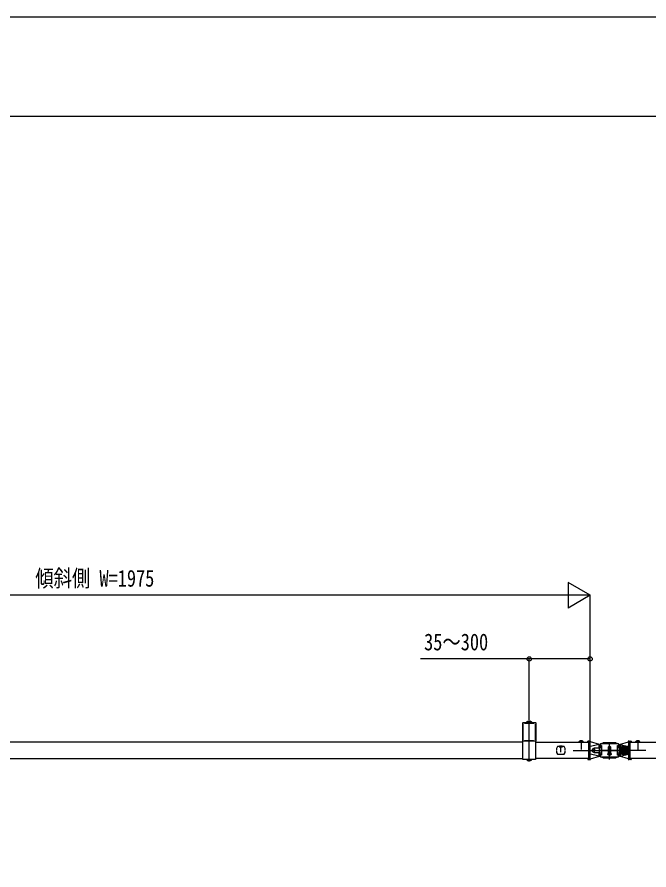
# Model space of a CAD drawing. Units: millimetres, scale not verified. Extents: x -4205 to 4205, y -2970 to 2970.
# Drawn here: x 433 to 1673, y 1296 to 2970 of the extents above; entities that cross this region are included whole.
import ezdxf
from ezdxf.enums import TextEntityAlignment as Align

# ---------------------------------------------------------------- set-up
doc = ezdxf.new("R2010")
doc.units = ezdxf.units.MM
doc.header["$LTSCALE"] = 12
for name, color, linetype in [('0-4_YKK_A1', 4, 'Continuous'), ('0-5_YKK_D', 6, 'Continuous'), ('0-6_YKK_ZWAK', 7, 'Continuous')]:
    doc.layers.add(name, color=color, linetype=linetype)
doc.styles.add('ＭＳ ゴシック', font='')
doc.styles.get('ＭＳ ゴシック').set_extended_font_data('MS Gothic')

msp = doc.modelspace()

# ---------------------------------------------------------------- linework, layer by layer
at = {"layer": '0-4_YKK_A1'}
for p, q in [((1425.4, 1548.9), (1425.4, 1584.5)), ((1425.9, 1585), (1450.5, 1585)), ((1426.4, 1551.41), (1426.4, 1582.41)), ((1428.69, 1584), (1447.6, 1584)), ((1432.3, 1585.21), (1444.1, 1585.21)), ((1432.3, 1585), (1432.3, 1585.21)), ((1435.75, 1587.42), (1436.93, 1585)), ((1438.2, 1508.4), (1438.2, 1589.3)), ((1440.65, 1587.42), (1439.47, 1585)), ((1444.1, 1585), (1444.1, 1585.21)), ((1450, 1582.3), (1450, 1551.41)), ((1451, 1584.5), (1451, 1548.9)), ((1425.7, 1546.6), (-161.81, 1546.6)), ((1450.5, 1548.4), (1425.9, 1548.4)), ((1446.82, 1549.4), (1429.1, 1549.4)), ((1450.7, 1546.6), (1555.1, 1546.6)), ((1536.1, 1547.1), (1536.24, 1547.9)), ((1544.1, 1547.1), (1536.1, 1547.1)), ((1536.1, 1547.1), (1536.19, 1546.6)), ((1544.01, 1546.6), (1536.19, 1546.6)), ((1540.1, 1550.8), (1540.1, 1532.49)), ((1544.1, 1547.1), (1543.96, 1547.9)), ((1544.1, 1547.1), (1544.01, 1546.6)), ((1553.1, 1546.6), (1553.1, 1548.53)), ((1553.1, 1547.5), (1553.4, 1547.48)), ((1553.4, 1547.48), (1555.6, 1547.35)), ((1558.32, 1548.53), (1553.42, 1548.83)), ((1555.1, 1514.6), (1555.1, 1546.6)), ((1555.1, 1514.6), (1555.1, 1546.6)), ((1555.6, 1547.35), (1555.6, 1536.97)), ((1574.51, 1542), (1555.82, 1537.26)), ((1557.6, 1512.01), (1557.6, 1548.78)), ((1557.6, 1512.01), (1557.6, 1548.78)), ((1558.6, 1547.35), (1558.6, 1548.23)), ((1562.66, 1546.09), (1562.66, 1546.09)), ((1575.8, 1542), (1575.8, 1534.6)), ((1575.8, 1540.3), (1579.91, 1540.3)), ((1578.1, 1543.6), (1583.1, 1545.6)), ((1578.1, 1543.6), (1578.1, 1540.3)), ((1579.91, 1540.3), (1579.91, 1520.9)), ((1608.1, 1545.6), (1583.1, 1545.6)), ((1595.6, 1512.7), (1595.6, 1544.74)), ((1611.29, 1520.9), (1611.29, 1540.3)), ((1611.29, 1540.3), (1615.4, 1540.3)), ((1613.1, 1543.6), (1613.1, 1540.3)), ((1615.4, 1542), (1616.69, 1542)), ((1615.4, 1542), (1615.4, 1534.6)), ((1616.69, 1542), (1616.69, 1534.6)), ((1632.88, 1548.53), (1637.78, 1548.83)), ((1633.6, 1511.49), (1633.6, 1549.82)), ((1633.6, 1511.49), (1633.6, 1549.82)), ((1637.8, 1547.48), (1635.6, 1547.35)), ((1635.6, 1547.35), (1635.6, 1537.2)), ((1636.1, 1546.6), (1744.1, 1546.6)), ((1636.1, 1514.6), (1636.1, 1546.6)), ((1636.1, 1514.6), (1636.1, 1546.6)), ((1638.1, 1547.5), (1637.8, 1547.48)), ((1638.1, 1548.53), (1638.1, 1546.6)), ((1647.1, 1547.1), (1647.24, 1547.9)), ((1655.1, 1547.1), (1647.1, 1547.1)), ((1647.1, 1547.1), (1647.19, 1546.6)), ((1655.01, 1546.6), (1647.19, 1546.6)), ((1651.1, 1550.8), (1651.1, 1532.49)), ((1655.1, 1547.1), (1654.96, 1547.9)), ((1655.1, 1547.1), (1655.01, 1546.6)), ((1491.83, 1534.26), (1491.83, 1531.8)), ((1491.83, 1529.4), (1491.83, 1526.94)), ((1493.88, 1537.84), (1491.9, 1534.51)), ((1491.9, 1526.69), (1493.88, 1523.36)), ((1495.03, 1538.09), (1494.31, 1538.09)), ((1497.53, 1537.9), (1495.03, 1538.09)), ((1495.12, 1537.89), (1495.12, 1537.6)), ((1495.12, 1523.6), (1495.12, 1523.31)), ((1497.02, 1537.6), (1503.42, 1537.6)), ((1502.91, 1537.9), (1497.53, 1537.9)), ((1497.62, 1537.7), (1497.62, 1537.6)), ((1497.62, 1523.6), (1497.62, 1523.5)), ((1502.12, 1538.9), (1498.32, 1538.9)), ((1500.22, 1527.35), (1500.22, 1540.15)), ((1502.82, 1537.7), (1502.82, 1537.6)), ((1502.82, 1523.6), (1502.82, 1523.5)), ((1505.4, 1538.09), (1502.9, 1537.9)), ((1505.32, 1537.89), (1505.32, 1537.6)), ((1505.32, 1523.6), (1505.32, 1523.31)), ((1506.13, 1538.09), (1505.41, 1538.09)), ((1508.54, 1534.51), (1506.56, 1537.84)), ((1506.56, 1523.36), (1508.54, 1526.69)), ((1508.61, 1531.8), (1508.61, 1534.26)), ((1508.61, 1526.94), (1508.61, 1529.4)), ((1524.1, 1530.6), (1578.81, 1530.6)), ((1555.6, 1536.97), (1555.6, 1524.23)), ((1555.6, 1524.23), (1555.6, 1513.85)), ((1574.51, 1519.2), (1555.82, 1523.94)), ((1575.8, 1534.6), (1565.6, 1534.6)), ((1565.6, 1534.25), (1565.6, 1526.95)), ((1574.51, 1526.6), (1574.51, 1519.2)), ((1575.8, 1532.6), (1575.8, 1534.6)), ((1575.8, 1526.6), (1575.8, 1519.2)), ((1592, 1523.6), (1599.2, 1523.6)), ((1593.45, 1523.6), (1593.95, 1524.1)), ((1593.6, 1537.6), (1597.6, 1537.6)), ((1593.6, 1525.2), (1597.6, 1525.2)), ((1597.25, 1525.2), (1593.95, 1525.2)), ((1593.95, 1524.1), (1593.95, 1525.2)), ((1593.95, 1524.1), (1597.25, 1524.1)), ((1597.25, 1525.2), (1597.25, 1524.1)), ((1597.25, 1524.1), (1597.75, 1523.6)), ((1597.6, 1537.6), (1597.6, 1525.2)), ((1613.4, 1530.6), (1611.29, 1530.6)), ((1667.1, 1530.6), (1612.39, 1530.6)), ((1616.9, 1534.6), (1615.4, 1534.6)), ((1615.4, 1534.6), (1617.53, 1534.6)), ((1615.4, 1532.6), (1615.4, 1534.6)), ((1616.9, 1526.6), (1615.4, 1526.6)), ((1615.4, 1526.6), (1615.4, 1519.2)), ((1616.69, 1526.6), (1616.69, 1519.2)), ((1616.69, 1519.2), (1635.6, 1524)), ((1625.6, 1534.6), (1616.9, 1534.6)), ((1625.6, 1526.6), (1616.9, 1526.6)), ((1617.39, 1528.5), (1617.39, 1532.7)), ((1617.55, 1534.7), (1617.52, 1534.7)), ((1617.52, 1526.5), (1617.55, 1526.5)), ((1617.6, 1534.27), (1617.6, 1526.93)), ((1619.51, 1537.46), (1617.65, 1534.42)), ((1617.65, 1526.78), (1619.51, 1523.74)), ((1618.3, 1534.07), (1618.3, 1527.13)), ((1618.3, 1531.1), (1618.65, 1531.1)), ((1618.65, 1530.1), (1618.3, 1530.1)), ((1619.9, 1536.76), (1618.35, 1534.22)), ((1618.35, 1526.98), (1619.9, 1524.44)), ((1620.1, 1536.7), (1618.5, 1534.1)), ((1618.65, 1534.06), (1618.5, 1534.1)), ((1618.5, 1534.1), (1618.5, 1531.1)), ((1618.5, 1530.1), (1618.5, 1527.1)), ((1618.65, 1527.14), (1618.5, 1527.1)), ((1618.5, 1527.1), (1620.1, 1524.5)), ((1618.65, 1531.1), (1618.65, 1534.06)), ((1619.18, 1533.91), (1619.18, 1527.29)), ((1619.18, 1527.29), (1620.48, 1525.17)), ((1631.43, 1537.6), (1619.77, 1537.6)), ((1619.77, 1523.6), (1631.43, 1523.6)), ((1620.18, 1536.55), (1620.1, 1536.7)), ((1621.1, 1536.7), (1620.1, 1536.7)), ((1631.04, 1536.9), (1620.16, 1536.9)), ((1620.16, 1524.3), (1631.04, 1524.3)), ((1620.18, 1536.55), (1621.1, 1536.55)), ((1620.18, 1536.55), (1620.48, 1536.03)), ((1621.1, 1524.65), (1620.18, 1524.65)), ((1620.48, 1525.17), (1630.72, 1525.17)), ((1621.1, 1536.55), (1621.1, 1536.9)), ((1621.1, 1524.3), (1621.1, 1524.65)), ((1622.1, 1536.9), (1622.1, 1536.55)), ((1629.1, 1536.7), (1622.1, 1536.7)), ((1622.1, 1536.55), (1629.1, 1536.55)), ((1629.1, 1524.65), (1622.1, 1524.65)), ((1622.1, 1524.65), (1622.1, 1524.3)), ((1622.1, 1524.5), (1629.1, 1524.5)), ((1624.34, 1531.02), (1623.5, 1531.02)), ((1626.86, 1530.18), (1627.7, 1530.18)), ((1629.1, 1536.55), (1629.1, 1536.9)), ((1629.1, 1524.3), (1629.1, 1524.65)), ((1630.1, 1536.9), (1630.1, 1536.55)), ((1631.1, 1536.7), (1630.1, 1536.7)), ((1631.02, 1524.65), (1630.1, 1524.65)), ((1630.1, 1524.65), (1630.1, 1524.3)), ((1630.1, 1524.5), (1631.1, 1524.5)), ((1630.72, 1525.17), (1632.03, 1527.29)), ((1630.72, 1525.17), (1631.02, 1524.65)), ((1631.02, 1536.55), (1631.1, 1536.7)), ((1632.55, 1527.14), (1631.02, 1524.65)), ((1631.02, 1524.65), (1631.1, 1524.5)), ((1632.7, 1534.1), (1631.1, 1536.7)), ((1631.1, 1524.5), (1632.7, 1527.1)), ((1632.86, 1534.22), (1631.3, 1536.76)), ((1631.3, 1524.44), (1632.86, 1526.98)), ((1633.56, 1534.42), (1631.69, 1537.46)), ((1631.69, 1523.74), (1633.56, 1526.78)), ((1632.03, 1527.29), (1632.03, 1533.91)), ((1632.55, 1534.06), (1632.7, 1534.1)), ((1632.55, 1534.06), (1632.55, 1531.1)), ((1632.55, 1531.1), (1632.9, 1531.1)), ((1632.9, 1530.1), (1632.55, 1530.1)), ((1632.55, 1527.14), (1632.7, 1527.1)), ((1632.7, 1531.1), (1632.7, 1534.1)), ((1632.7, 1527.1), (1632.7, 1530.1)), ((1632.9, 1527.13), (1632.9, 1534.07)), ((1633.6, 1526.93), (1633.6, 1534.27)), ((1635.6, 1524), (1635.6, 1513.85)), ((-161.81, 1514.6), (1425.7, 1514.6)), ((1433.5, 1512.5), (1433.5, 1511.99)), ((1442.9, 1511.99), (1433.5, 1511.99)), ((1436.1, 1510.35), (1437.05, 1512.29)), ((1440.3, 1510.35), (1439.35, 1512.29)), ((1442.9, 1512.5), (1442.9, 1511.99)), ((1555.1, 1514.6), (1450.7, 1514.6)), ((1494.31, 1523.11), (1495.03, 1523.11)), ((1495.03, 1523.11), (1497.53, 1523.3)), ((1497.53, 1523.3), (1502.91, 1523.3)), ((1502.9, 1523.3), (1505.4, 1523.11)), ((1505.41, 1523.11), (1506.13, 1523.11)), ((1553.1, 1514.6), (1553.1, 1513.7)), ((1553.4, 1513.72), (1553.1, 1513.7)), ((1553.1, 1513.7), (1553.1, 1513.37)), ((1553.1, 1513.37), (1553.1, 1512.67)), ((1553.4, 1513.72), (1555.6, 1513.85)), ((1553.42, 1512.37), (1558.32, 1512.67)), ((1558.6, 1513.67), (1558.6, 1513.85)), ((1558.6, 1512.97), (1558.6, 1513.67)), ((1575.8, 1519.2), (1574.51, 1519.2)), ((1579.91, 1520.9), (1575.8, 1520.9)), ((1578.1, 1517.6), (1578.1, 1520.9)), ((1583.1, 1515.6), (1608.1, 1515.6)), ((1593.55, 1522.55), (1595.25, 1522.55)), ((1593.55, 1522.55), (1593.55, 1521.65)), ((1593.55, 1521.65), (1593.55, 1521.63)), ((1595.25, 1522.55), (1595.25, 1521.65)), ((1595.25, 1522.55), (1595.25, 1521.13)), ((1595.25, 1521.65), (1595.25, 1521.13)), ((1595.25, 1521.13), (1595.25, 1521.65)), ((1595.95, 1522.55), (1595.95, 1521.13)), ((1595.95, 1522.55), (1597.65, 1522.55)), ((1595.95, 1521.13), (1595.95, 1521.65)), ((1595.95, 1521.65), (1595.95, 1521.13)), ((1597.65, 1522.55), (1597.65, 1521.65)), ((1597.65, 1521.65), (1597.65, 1521.63)), ((1613.1, 1517.6), (1608.1, 1515.6)), ((1615.4, 1520.9), (1611.29, 1520.9)), ((1613.1, 1517.6), (1613.1, 1520.9)), ((1615.4, 1519.2), (1616.69, 1519.2)), ((1632.6, 1513.67), (1632.6, 1513.85)), ((1632.6, 1512.97), (1632.6, 1513.67)), ((1637.78, 1512.37), (1632.88, 1512.67)), ((1638.1, 1513.7), (1635.6, 1513.85)), ((1744.1, 1514.6), (1636.1, 1514.6)), ((1638.1, 1514.6), (1638.1, 1512.67))]:
    msp.add_line(p, q, dxfattribs=at)
for points in [[(1450.7, 1548.44), (1450.7, 1512.5), (1425.7, 1512.5), (1425.7, 1548.44)], [(1537.8, 1549.08), (1538.95, 1546.76), (1540.1, 1546.15)], [(1542.4, 1549.08), (1541.24, 1546.76), (1540.1, 1546.15)], [(1575.8, 1542), (1558.6, 1547.35), (1558.3, 1547.13)], [(1575.8, 1542), (1574.51, 1542), (1574.51, 1534.6)], [(1608.1, 1545.6), (1613.1, 1543.6), (1578.1, 1543.6)], [(1615.4, 1542), (1632.6, 1547.35), (1632.9, 1547.13)], [(1616.69, 1542), (1635.6, 1537.2), (1635.6, 1524)], [(1632.6, 1547.35), (1632.6, 1547.53), (1632.6, 1548.23)], [(1648.8, 1549.08), (1649.96, 1546.76), (1651.1, 1546.15)], [(1653.4, 1549.08), (1652.25, 1546.76), (1651.1, 1546.15)], [(1565.6, 1526.6), (1575.8, 1526.6), (1575.8, 1528.6), (1575.8, 1532.6)], [(1611.29, 1530.6), (1579.91, 1530.6), (1577.8, 1530.6)], [(1579.91, 1530.6), (1611.29, 1530.6), (1613.1, 1530.6)], [(1593.6, 1525.2), (1593.6, 1537.6), (1595.6, 1539.6), (1597.6, 1537.6)], [(1617.53, 1526.6), (1615.4, 1526.6), (1615.4, 1528.6), (1615.4, 1532.6)], [(1620.48, 1536.03), (1619.18, 1533.91), (1618.65, 1534.06), (1620.18, 1536.55)], [(1619.18, 1527.29), (1618.65, 1527.14), (1618.65, 1530.1)], [(1620.48, 1525.17), (1620.18, 1524.65), (1618.65, 1527.14)], [(1631.6, 1537.92), (1630.29, 1537.91), (1628.96, 1537.91), (1626.28, 1537.9), (1622.97, 1537.89), (1619.63, 1537.88)], [(1620.18, 1524.65), (1620.1, 1524.5), (1621.1, 1524.5)], [(1630.1, 1536.55), (1631.02, 1536.55), (1630.72, 1536.03), (1620.48, 1536.03)], [(1623.5, 1531.02), (1623.5, 1530.18), (1624.34, 1530.18)], [(1626.02, 1531.86), (1626.02, 1532.7), (1625.18, 1532.7), (1625.18, 1531.86)], [(1625.18, 1529.34), (1625.18, 1528.5), (1626.02, 1528.5), (1626.02, 1529.34)], [(1627.7, 1530.18), (1627.7, 1531.02), (1626.86, 1531.02)], [(1631.02, 1536.55), (1632.55, 1534.06), (1632.03, 1533.91), (1630.72, 1536.03)], [(1632.55, 1530.1), (1632.55, 1527.14), (1632.03, 1527.29)], [(1558.3, 1514.07), (1558.6, 1513.85), (1575.8, 1519.2)], [(1583.1, 1515.6), (1578.1, 1517.6), (1613.1, 1517.6)], [(1595.25, 1522.55), (1595.95, 1522.55), (1595.95, 1521.65)], [(1632.9, 1514.07), (1632.6, 1513.85), (1615.4, 1519.2)], [(1619.63, 1523.32), (1623.25, 1523.31), (1626.85, 1523.3), (1629.24, 1523.29), (1631.6, 1523.28)]]:
    msp.add_lwpolyline(points, dxfattribs=at)
msp.add_lwpolyline([(1631.4, 1527.47), (1631.4, 1533.73), (1630.38, 1535.4), (1620.83, 1535.4), (1619.8, 1533.73), (1619.8, 1527.47), (1620.83, 1525.8), (1630.38, 1525.8)], close=True, dxfattribs=at)
for centre, radius in [((1565.6, 1530.6), 1.65), ((1625.6, 1530.6), 3.5)]:
    msp.add_circle(centre, radius, dxfattribs=at)
for centre, radius, start, end in [((1425.9, 1584.5), 0.5, 90, 180), ((1438.2, 1579.78), 8.02, 42.61678, 137.38322), ((1450.5, 1584.5), 0.5, 0, 90), ((1425.9, 1548.9), 0.5, 180, 270), ((1450.5, 1548.9), 0.5, 270, 0), ((1537.13, 1547.75), 0.9, 122.05588, 170), ((1540.1, 1543), 6.5, 57.94412, 122.05588), ((1543.07, 1547.75), 0.9, 10, 57.94412), ((1553.4, 1548.53), 0.3, 86.5, 180), ((1558.3, 1548.23), 0.3, 0, 86.5), ((1589.12, 1530.6), 13.38, 133.52033, 175.04458), ((1602.07, 1530.6), 13.38, 4.95542, 46.47967), ((1632.9, 1548.23), 0.3, 93.5, 180), ((1637.8, 1548.53), 0.3, 0, 93.5), ((1648.13, 1547.75), 0.9, 122.05588, 170), ((1651.1, 1543), 6.5, 57.94412, 122.05588), ((1654.07, 1547.75), 0.9, 10, 57.94412), ((1498.32, 1537.6), 1.3, 90, 180), ((1502.12, 1537.6), 1.3, 0, 90), ((1555.9, 1536.97), 0.3, 104.23433, 180), ((1555.9, 1524.23), 0.3, 180, 255.76567), ((1565.6, 1530.6), 4, 90, 270), ((1589.12, 1530.6), 13.38, 184.95542, 226.47967), ((1592, 1523.45), 0.154, 90, 207.28096), ((1599.2, 1523.45), 0.154, 332.71904, 90), ((1602.07, 1530.6), 13.38, 313.52033, 355.04458), ((1617.9, 1534.27), 0.3, 148.3925, 180), ((1617.9, 1526.93), 0.3, 180, 211.6075), ((1618.6, 1534.07), 0.3, 148.3925, 180), ((1618.6, 1527.13), 0.3, 180, 211.6075), ((1619.66, 1537.54), 0.351, 123.28428, 151.97459), ((1619.63, 1537.58), 0.3, 90.00258, 148.29599), ((1619.77, 1537.3), 0.3, 90, 148.3925), ((1619.77, 1523.9), 0.3, 211.6075, 270), ((1620.16, 1536.6), 0.3, 90, 148.3925), ((1620.16, 1524.6), 0.3, 211.6075, 270), ((1624.34, 1531.86), 0.84, 270, 0), ((1624.34, 1529.34), 0.84, 0, 90), ((1625.6, 1530.6), 4, 270, 90), ((1626.86, 1531.86), 0.84, 180, 270), ((1626.86, 1529.34), 0.84, 90, 180), ((1631.04, 1536.6), 0.3, 31.6075, 90), ((1631.04, 1524.6), 0.3, 270, 328.3925), ((1631.43, 1537.3), 0.3, 31.6075, 90), ((1631.43, 1523.9), 0.3, 270, 328.3925), ((1631.6, 1537.62), 0.3, 31.70401, 89.99742), ((1631.62, 1537.64), 0.27, 30.95125, 68.56841), ((1632.6, 1534.07), 0.3, 0, 31.6075), ((1632.6, 1527.13), 0.3, 328.3925, 0), ((1633.3, 1534.27), 0.3, 0, 31.6075), ((1633.3, 1526.93), 0.3, 328.3925, 0), ((1633.6, 1534.34), 0.3, 0.00126, 31.70017), ((1633.6, 1526.86), 0.304, 330.21384, 0.73369), ((1633.6, 1526.86), 0.3, 328.29983, 359.99874), ((1633.62, 1534.34), 0.281, 359.64892, 20.25136), ((1438.2, 1516.55), 6.55, 224.12696, 315.87304), ((1553.4, 1512.67), 0.3, 180, 273.5), ((1558.3, 1512.97), 0.3, 273.5, 0), ((1595.6, 1525.3), 4.2, 207.28096, 240.78454), ((1595.6, 1525.3), 4.18, 240.67264, 265.20308), ((1595.6, 1525.3), 4.18, 240.67264, 265.20308), ((1595.6, 1525.3), 3.67, 264.5211, 275.4789), ((1595.6, 1525.3), 3.67, 264.5211, 275.4789), ((1595.6, 1525.3), 4.18, 274.79692, 299.32736), ((1595.6, 1525.3), 4.18, 274.79692, 299.32736), ((1595.6, 1525.3), 4.2, 299.21546, 332.71904), ((1619.61, 1523.62), 0.288, 207.93383, 247.00776), ((1619.63, 1523.62), 0.3, 211.70401, 269.99742), ((1631.6, 1523.58), 0.3, 270.00258, 328.29599), ((1631.6, 1523.59), 0.302, 301.12562, 327.73258), ((1632.9, 1512.97), 0.3, 180, 266.5), ((1637.8, 1512.67), 0.3, 266.5, 0)]:
    msp.add_arc(centre, radius, start, end, dxfattribs=at)
for centre, major_axis, ratio, start_param, end_param in [((1492.33, 1534.26), (-0.482, 0.133), 0.999597, 6.0154802, 6.5508904), ((1492.33, 1531.8), (-0.5, 0), 0.999625, 6.2831853, 7.6257567), ((1492.33, 1529.4), (-0.5, 0), 0.999625, 4.9406139, 6.2831853), ((1492.33, 1526.94), (-0.482, -0.133), 0.999597, 6.0154802, 6.5508904), ((1494.31, 1537.59), (0.247, -0.435), 0.999503, 2.6254729, 3.6577124), ((1495.03, 1537.89), (-0.007, -0.2), 0.46757, 1.6099245, 3.2198131), ((1495.29, 1537.89), (0, -0.2), 0.833333, 4.6903947, 4.712389), ((1497.53, 1537.7), (-0.007, -0.2), 0.46757, 1.6099245, 3.1244587), ((1497.53, 1523.5), (0.007, -0.2), 0.46757, 0.0171339, 1.5316681), ((1497.79, 1537.7), (0, -0.2), 0.833333, 4.6903947, 4.712389), ((1497.79, 1523.5), (0, -0.2), 0.833333, 4.712389, 4.7343832), ((1502.91, 1537.7), (0.007, -0.2), 0.46757, 3.1587266, 4.6732608), ((1502.91, 1523.5), (-0.007, -0.2), 0.46757, 4.7515172, 6.2660514), ((1502.65, 1537.7), (0, -0.2), 0.833333, 1.5707963, 1.5927906), ((1502.65, 1523.5), (0, -0.2), 0.833333, 1.5488021, 1.5707963), ((1505.41, 1537.89), (0.007, -0.2), 0.46757, 3.0633722, 4.6732608), ((1505.15, 1537.89), (0, -0.2), 0.833333, 1.5707963, 1.5927906), ((1506.13, 1537.59), (-0.247, -0.435), 0.999503, 2.6254729, 3.6577124), ((1508.11, 1531.8), (-0.5, 0), 0.999625, 1.7990213, 3.1415927), ((1508.11, 1529.4), (-0.5, 0), 0.999644, 3.1415927, 4.484164), ((1508.11, 1534.26), (-0.482, -0.133), 0.999597, 2.8738875, 3.4092978), ((1508.11, 1526.94), (-0.482, 0.133), 0.999597, 2.8738875, 3.4092978), ((1616.32, 1532.7), (-1.24, -2), 0.007425, 2.5971718, 3.1461788), ((1617.37, 1532.7), (0, -2), 0.008727, 1.5707963, 2.5925857), ((1617.37, 1528.5), (0, -2), 0.008727, 0.549007, 1.5707963), ((1616.32, 1528.5), (1.24, -2), 0.007425, 6.2785992, 6.8276062), ((1613.79, 1528.85), (-7.86, -12.73), 0.007331, 2.0528149, 2.3449495), ((1613.79, 1532.35), (7.86, -12.73), 0.007331, 0.7966432, 1.0887778), ((1635.45, 1532.03), (4.57, -7.4), 0.007331, 3.8218859, 4.3682733), ((1635.45, 1529.17), (-4.57, -7.4), 0.007331, 5.0565046, 5.6028921), ((1633.96, 1530.6), (0, -7.8), 0.008727, 4.2135645, 5.2112134), ((1494.31, 1523.61), (-0.247, -0.435), 0.999503, 5.7670655, 6.7993051), ((1495.03, 1523.31), (0.007, -0.2), 0.46757, 6.2049648, 7.8148534), ((1495.29, 1523.31), (0, -0.2), 0.833333, 4.712389, 4.7343832), ((1505.15, 1523.31), (0, -0.2), 0.833333, 1.5488021, 1.5707963), ((1505.41, 1523.31), (-0.007, -0.2), 0.46757, 4.7515172, 6.3614058), ((1506.13, 1523.61), (0.247, -0.435), 0.999503, 5.7670655, 6.7993051)]:
    msp.add_ellipse(centre, major_axis=major_axis, ratio=ratio, start_param=start_param, end_param=end_param, dxfattribs=at)
at = {"layer": '0-5_YKK_D'}
for p, q in [((1557.6, 1835), (1514.3, 1860)), ((1514.3, 1860), (1514.3, 1810)), ((1507.6, 1835), (-243.71, 1835)), ((1557.6, 1835), (1471, 1835)), ((1557.6, 1835), (1514.3, 1810)), ((1557.6, 1549.78), (1557.6, 1836)), ((1438.2, 1590.3), (1438.2, 1711)), ((1557.6, 1550.19), (1557.6, 1711))]:
    msp.add_line(p, q, dxfattribs=at)
msp.add_lwpolyline([(1557.6, 1710), (1438.2, 1710), (1224.8, 1710)], dxfattribs=at)
for centre in [(1438.2, 1710), (1557.6, 1710)]:
    msp.add_circle(centre, 4.25, dxfattribs=at)
at = {"layer": '0-6_YKK_ZWAK'}
msp.add_line((3895.02, 2775), (-3904.98, 2775), dxfattribs=at)
msp.add_lwpolyline([(-4205, -2970), (4205, -2970), (4205, 2970), (-4205, 2970)], close=True, dxfattribs=at)

# ---------------------------------------------------------------- texts
at = {"layer": '0-5_YKK_D', "style": 'ＭＳ ゴシック', "width": 0.8}
for s, p in [('傾斜側 W=1975', (468.74, 1842)), ('35～300', (1231.8, 1717))]:
    msp.add_text(s, height=32.99, dxfattribs=at).set_placement(p, align=Align.BOTTOM_LEFT)

doc.saveas('drawing.dxf')
